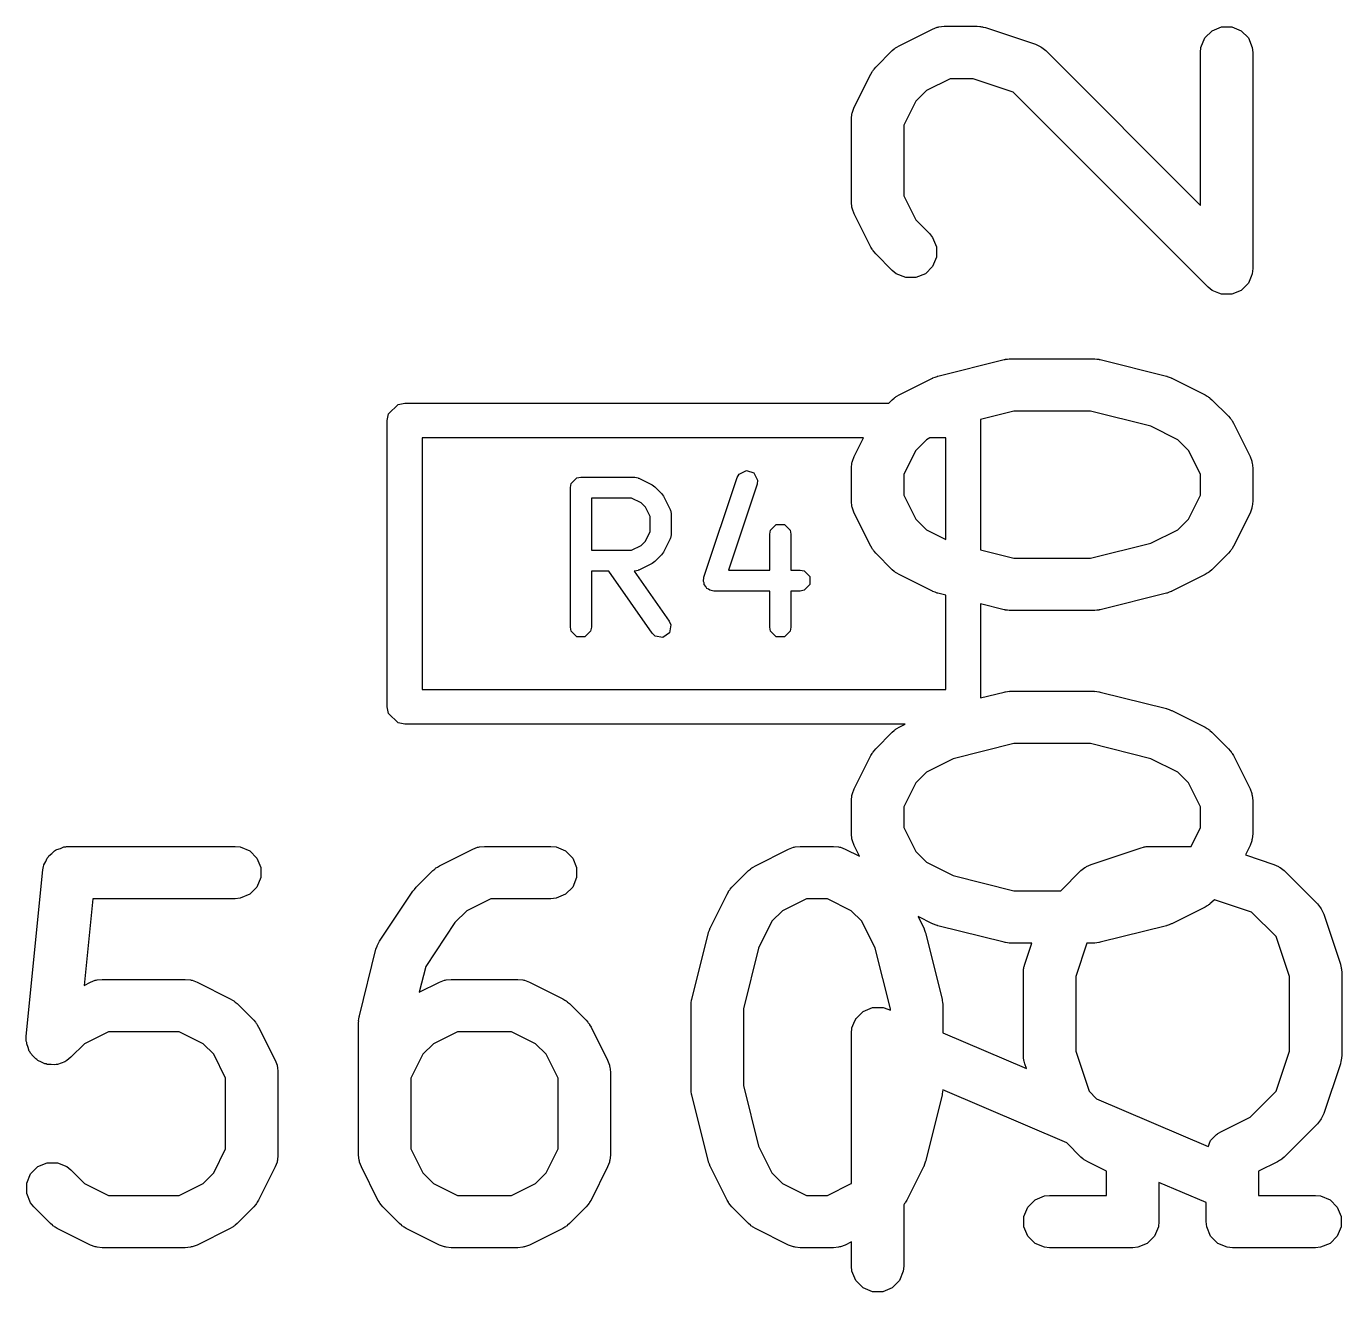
# Model space of a CAD drawing. Header units: millimetres. Extents: x 129 to 276, y -185 to -58.
# Drawn here: x 269.116 to 272.885, y -85.835 to -82.211 of the extents above; entities that cross this region are included whole.
import ezdxf

# ---------------------------------------------------------------- set-up
doc = ezdxf.new("R2010")
doc.units = ezdxf.units.MM
doc.layers.add('F.Fab', color=9, linetype='CONTINUOUS', true_color=0xafafaf)

msp = doc.modelspace()

# ---------------------------------------------------------------- linework, layer by layer
at = {"layer": 'F.Fab', "linetype": 'CONTINUOUS'}
for p, q in [((271.616516, -82.266251), (271.711754, -82.218632)), ((271.711754, -82.218632), (271.725485, -82.213377)), ((271.725485, -82.213377), (271.728174, -82.213185)), ((271.728174, -82.213185), (271.730663, -82.212155)), ((271.730663, -82.212155), (271.745295, -82.210714)), ((271.745295, -82.210714), (271.840533, -82.210714)), ((271.840533, -82.210714), (271.847938, -82.211443)), ((271.847938, -82.211443), (271.849913, -82.211303)), ((271.849913, -82.211303), (271.85251, -82.211893)), ((271.85251, -82.211893), (271.855165, -82.212155)), ((271.855165, -82.212155), (271.856996, -82.212913)), ((271.856996, -82.212913), (271.86425, -82.214563)), ((271.86425, -82.214563), (272.007107, -82.262182)), ((272.492459, -82.244046), (272.513151, -82.223354)), ((272.513151, -82.223354), (272.540187, -82.212155)), ((272.540187, -82.212155), (272.569451, -82.212155)), ((272.569451, -82.212155), (272.596487, -82.223354)), ((272.596487, -82.223354), (272.617179, -82.244046)), ((271.608389, -82.270973), (271.610216, -82.270215)), ((271.610216, -82.270215), (271.616516, -82.266251)), ((272.007107, -82.262182), (272.020532, -82.268176)), ((272.020532, -82.268176), (272.022567, -82.269941)), ((272.022567, -82.269941), (272.025058, -82.270973)), ((272.48126, -82.271082), (272.492459, -82.244046)), ((272.617179, -82.244046), (272.628378, -82.271082)), ((271.549405, -82.327919), (271.597024, -82.2803)), ((271.597024, -82.2803), (271.602773, -82.275581)), ((271.602773, -82.275581), (271.604073, -82.274083)), ((271.604073, -82.274083), (271.606332, -82.272661)), ((271.606332, -82.272661), (271.608389, -82.270973)), ((272.025058, -82.270973), (272.036423, -82.2803)), ((272.036423, -82.2803), (272.479819, -82.723695)), ((272.479819, -82.285714), (272.48126, -82.271082)), ((272.479819, -82.723695), (272.479819, -82.285714)), ((272.628378, -82.271082), (272.629819, -82.285714)), ((272.629819, -82.285714), (272.629819, -82.904761)), ((271.535356, -82.347411), (271.53932, -82.341111)), ((271.53932, -82.341111), (271.540078, -82.339284)), ((271.540078, -82.339284), (271.541766, -82.337227)), ((271.541766, -82.337227), (271.543188, -82.334968)), ((271.543188, -82.334968), (271.544686, -82.333668)), ((271.544686, -82.333668), (271.549405, -82.327919)), ((271.487737, -82.442649), (271.535356, -82.347411)), ((271.763, -82.360714), (271.694484, -82.394972)), ((271.828363, -82.360714), (271.763, -82.360714)), ((271.942876, -82.398885), (271.828363, -82.360714)), ((271.694484, -82.394972), (271.664077, -82.425379)), ((272.501786, -82.957794), (271.942876, -82.398885)), ((271.48126, -82.461558), (271.482291, -82.459068)), ((271.482291, -82.459068), (271.482482, -82.456381)), ((271.482482, -82.456381), (271.487737, -82.442649)), ((271.664077, -82.425379), (271.629819, -82.493895)), ((271.479819, -82.47619), (271.48126, -82.461558)), ((271.479819, -82.714285), (271.479819, -82.47619)), ((271.629819, -82.493895), (271.629819, -82.69658)), ((271.48126, -82.728917), (271.479819, -82.714285)), ((271.629819, -82.69658), (271.664077, -82.765096)), ((271.482291, -82.731406), (271.48126, -82.728917)), ((271.482482, -82.734094), (271.482291, -82.731406)), ((271.487737, -82.747826), (271.482482, -82.734094)), ((271.535356, -82.843064), (271.487737, -82.747826)), ((271.664077, -82.765096), (271.70309, -82.804109)), ((271.70309, -82.804109), (271.712417, -82.815474)), ((271.712417, -82.815474), (271.723616, -82.84251)), ((271.53932, -82.849363), (271.535356, -82.843064)), ((271.540078, -82.851191), (271.53932, -82.849363)), ((271.541766, -82.853247), (271.540078, -82.851191)), ((271.543188, -82.855507), (271.541766, -82.853247)), ((271.544686, -82.856806), (271.543188, -82.855507)), ((271.549405, -82.862556), (271.544686, -82.856806)), ((271.597024, -82.910175), (271.549405, -82.862556)), ((271.723616, -82.871773), (271.712417, -82.898809)), ((271.723616, -82.84251), (271.723616, -82.871773)), ((271.608389, -82.919502), (271.597024, -82.910175)), ((271.712417, -82.898809), (271.691724, -82.919502)), ((272.629819, -82.904761), (272.628378, -82.919393)), ((271.635425, -82.930701), (271.608389, -82.919502)), ((271.664688, -82.930701), (271.635425, -82.930701)), ((271.691724, -82.919502), (271.664688, -82.930701)), ((272.61718, -82.946429), (272.596487, -82.967121)), ((272.625098, -82.927311), (272.61718, -82.946429)), ((272.628378, -82.919393), (272.625098, -82.927311)), ((272.513151, -82.967122), (272.501786, -82.957794)), ((272.532268, -82.97504), (272.513151, -82.967122)), ((272.540187, -82.97832), (272.532268, -82.97504)), ((272.540188, -82.97832), (272.540187, -82.97832)), ((272.569451, -82.97832), (272.540188, -82.97832)), ((272.596487, -82.967121), (272.569451, -82.97832)), ((271.727105, -83.212953), (271.917581, -83.165334)), ((271.917581, -83.165334), (271.920117, -83.164958)), ((271.920117, -83.164958), (271.921139, -83.164536)), ((271.921139, -83.164536), (271.926651, -83.163993)), ((271.926651, -83.163993), (271.932125, -83.163184)), ((271.932125, -83.163184), (271.933217, -83.163346)), ((271.933217, -83.163346), (271.935771, -83.163095)), ((271.935771, -83.163095), (272.173866, -83.163095)), ((272.173866, -83.163095), (272.176419, -83.163346)), ((272.176419, -83.163346), (272.177512, -83.163184)), ((272.177512, -83.163184), (272.182985, -83.163993)), ((272.182985, -83.163993), (272.188498, -83.164536)), ((272.188498, -83.164536), (272.189519, -83.164958)), ((272.189519, -83.164958), (272.192056, -83.165334)), ((272.192056, -83.165334), (272.382532, -83.212953)), ((271.616516, -83.266251), (271.711754, -83.218632)), ((271.711754, -83.218632), (271.712823, -83.218222)), ((271.712823, -83.218222), (271.713259, -83.2179)), ((271.713259, -83.2179), (271.719395, -83.215707)), ((271.719395, -83.215707), (271.725485, -83.213377)), ((271.725485, -83.213377), (271.726025, -83.213338)), ((271.726025, -83.213338), (271.727105, -83.212953)), ((272.382532, -83.212953), (272.383611, -83.213338)), ((272.383611, -83.213338), (272.384151, -83.213377)), ((272.384151, -83.213377), (272.390232, -83.215704)), ((272.390232, -83.215704), (272.396378, -83.2179)), ((272.396378, -83.2179), (272.396813, -83.218222)), ((272.396813, -83.218222), (272.397883, -83.218632)), ((272.397883, -83.218632), (272.493121, -83.266251)), ((271.587324, -83.29), (271.597024, -83.2803)), ((271.597024, -83.2803), (271.602773, -83.275581)), ((271.602773, -83.275581), (271.604073, -83.274083)), ((271.604073, -83.274083), (271.606332, -83.272661)), ((271.606332, -83.272661), (271.608389, -83.270973)), ((271.608389, -83.270973), (271.610216, -83.270215)), ((271.610216, -83.270215), (271.616516, -83.266251)), ((272.493121, -83.266251), (272.499417, -83.270214)), ((272.499417, -83.270214), (272.501247, -83.270972)), ((272.501247, -83.270972), (272.503305, -83.272661)), ((272.503305, -83.272661), (272.505564, -83.274083)), ((272.505564, -83.274083), (272.506863, -83.275581)), ((272.506863, -83.275581), (272.512612, -83.280299)), ((272.512612, -83.280299), (272.560232, -83.327918)), ((270.15, -83.34), (270.153806, -83.320866)), ((270.153806, -83.320866), (270.180866, -83.293806)), ((270.180866, -83.293806), (270.2, -83.29)), ((270.2, -83.29), (271.587324, -83.29)), ((271.945005, -83.313095), (271.849402, -83.336995)), ((272.164632, -83.313095), (271.945005, -83.313095)), ((272.338166, -83.356478), (272.164632, -83.313095)), ((270.15, -84.16), (270.15, -83.34)), ((271.849402, -83.336995), (271.85, -83.34)), ((271.85, -83.34), (271.85, -83.710771)), ((272.415153, -83.394972), (272.338166, -83.356478)), ((272.560232, -83.327918), (272.56495, -83.333667)), ((272.56495, -83.333667), (272.56645, -83.334968)), ((272.56645, -83.334968), (272.567872, -83.337227)), ((272.567872, -83.337227), (272.56956, -83.339284)), ((272.56956, -83.339284), (272.570317, -83.341111)), ((272.570317, -83.341111), (272.574282, -83.347411)), ((272.574282, -83.347411), (272.621901, -83.442649)), ((270.25, -83.39), (270.25, -84.11)), ((271.514061, -83.39), (270.25, -83.39)), ((271.487737, -83.442649), (271.514061, -83.39)), ((271.694484, -83.394972), (271.664077, -83.425379)), ((271.704428, -83.39), (271.694484, -83.394972)), ((271.75, -83.39), (271.704428, -83.39)), ((271.75, -83.680403), (271.75, -83.39)), ((272.445561, -83.425379), (272.415153, -83.394972)), ((271.664077, -83.425379), (271.629819, -83.493895)), ((272.479819, -83.493895), (272.445561, -83.425379)), ((271.479819, -83.47619), (271.48126, -83.461558)), ((271.479819, -83.571428), (271.479819, -83.47619)), ((271.48126, -83.461558), (271.482291, -83.459068)), ((271.482291, -83.459068), (271.482482, -83.456381)), ((271.482482, -83.456381), (271.487737, -83.442649)), ((272.621901, -83.442649), (272.627156, -83.45638)), ((272.627156, -83.45638), (272.627347, -83.459069)), ((272.627347, -83.459069), (272.628378, -83.461558)), ((272.628378, -83.461558), (272.629819, -83.47619)), ((272.629819, -83.47619), (272.629819, -83.571428)), ((270.677046, -83.520446), (270.693281, -83.504211)), ((270.693281, -83.504211), (270.704762, -83.501927)), ((270.704762, -83.501927), (270.857143, -83.501927)), ((270.857143, -83.501927), (270.858617, -83.50222)), ((270.858617, -83.50222), (270.859269, -83.502003)), ((270.859269, -83.502003), (270.863905, -83.503272)), ((270.863905, -83.503272), (270.868624, -83.504211)), ((270.868624, -83.504211), (270.86911, -83.504697)), ((270.86911, -83.504697), (270.87056, -83.505094)), ((270.87056, -83.505094), (270.908655, -83.524142)), ((271.057254, -83.789107), (271.152492, -83.503393)), ((271.152492, -83.503393), (271.158289, -83.493224)), ((271.158289, -83.493224), (271.178825, -83.482956)), ((271.178825, -83.482956), (271.200608, -83.490217)), ((271.200608, -83.490217), (271.210876, -83.510753)), ((271.210876, -83.510753), (271.209412, -83.522367)), ((271.629819, -83.493895), (271.629819, -83.553723)), ((272.479819, -83.553723), (272.479819, -83.493895)), ((270.674762, -83.531927), (270.677046, -83.520446)), ((270.674762, -83.931927), (270.674762, -83.531927)), ((270.908655, -83.524142), (270.912458, -83.527094)), ((270.912458, -83.527094), (270.916451, -83.529762)), ((270.916451, -83.529762), (270.935499, -83.548809)), ((270.935499, -83.548809), (270.938175, -83.552815)), ((271.209412, -83.522367), (271.127336, -83.768594)), ((270.85006, -83.561927), (270.734762, -83.561927)), ((270.734762, -83.561927), (270.734762, -83.711451)), ((270.877467, -83.57563), (270.85006, -83.561927)), ((270.889629, -83.587793), (270.877467, -83.57563)), ((270.903333, -83.6152), (270.889629, -83.587793)), ((270.938175, -83.552815), (270.941118, -83.556606)), ((270.941118, -83.556606), (270.960166, -83.594702)), ((271.48126, -83.58606), (271.479819, -83.571428)), ((271.482291, -83.588549), (271.48126, -83.58606)), ((271.482482, -83.591237), (271.482291, -83.588549)), ((271.629819, -83.553723), (271.664077, -83.622239)), ((272.445561, -83.622238), (272.479819, -83.553723)), ((272.627347, -83.588548), (272.627156, -83.591238)), ((272.628378, -83.58606), (272.627347, -83.588548)), ((272.629819, -83.571428), (272.628378, -83.58606)), ((270.903333, -83.658177), (270.903333, -83.6152)), ((270.960166, -83.594702), (270.960562, -83.59615)), ((270.960562, -83.59615), (270.961049, -83.596637)), ((270.961049, -83.596637), (270.961986, -83.601348)), ((270.961986, -83.601348), (270.963258, -83.605992)), ((270.963258, -83.605992), (270.96304, -83.606645)), ((270.96304, -83.606645), (270.963333, -83.608118)), ((270.963333, -83.608118), (270.963333, -83.66526)), ((271.487737, -83.604969), (271.482482, -83.591237)), ((271.535356, -83.700207), (271.487737, -83.604969)), ((271.664077, -83.622239), (271.694484, -83.652646)), ((272.415153, -83.652645), (272.445561, -83.622238)), ((272.621901, -83.604969), (272.574282, -83.700207)), ((272.627156, -83.591238), (272.621901, -83.604969)), ((270.889629, -83.685584), (270.903333, -83.658177)), ((271.24619, -83.66526), (271.248474, -83.653779)), ((271.248474, -83.653779), (271.264709, -83.637544)), ((271.264709, -83.637544), (271.287671, -83.637544)), ((271.287671, -83.637544), (271.303906, -83.653779)), ((271.303906, -83.653779), (271.30619, -83.66526)), ((271.694484, -83.652646), (271.75, -83.680403)), ((272.338166, -83.691139), (272.415153, -83.652645)), ((270.85006, -83.711451), (270.877467, -83.697747)), ((270.877467, -83.697747), (270.889629, -83.685584)), ((270.960166, -83.678676), (270.941118, -83.716772)), ((270.960562, -83.677227), (270.960166, -83.678676)), ((270.961049, -83.676741), (270.960562, -83.677227)), ((270.961986, -83.672029), (270.961049, -83.676741)), ((270.963258, -83.667386), (270.961986, -83.672029)), ((270.963333, -83.66526), (270.96304, -83.666732)), ((270.96304, -83.666732), (270.963258, -83.667386)), ((271.24619, -83.768594), (271.24619, -83.66526)), ((271.30619, -83.66526), (271.30619, -83.768594)), ((271.53932, -83.706506), (271.535356, -83.700207)), ((272.164632, -83.734523), (272.338166, -83.691139)), ((272.574282, -83.700207), (272.570317, -83.706506)), ((270.734762, -83.711451), (270.85006, -83.711451)), ((270.935499, -83.724569), (270.916451, -83.743616)), ((270.938175, -83.720562), (270.935499, -83.724569)), ((270.941118, -83.716772), (270.938175, -83.720562)), ((271.540078, -83.708334), (271.53932, -83.706506)), ((271.541766, -83.71039), (271.540078, -83.708334)), ((271.543188, -83.71265), (271.541766, -83.71039)), ((271.544686, -83.713949), (271.543188, -83.71265)), ((271.549405, -83.719699), (271.544686, -83.713949)), ((271.597024, -83.767318), (271.549405, -83.719699)), ((271.85, -83.710771), (271.945005, -83.734523)), ((271.945005, -83.734523), (272.164632, -83.734523)), ((272.560232, -83.7197), (272.512612, -83.767319)), ((272.56495, -83.71395), (272.560232, -83.7197)), ((272.56645, -83.71265), (272.56495, -83.71395)), ((272.567872, -83.71039), (272.56645, -83.71265)), ((272.56956, -83.708334), (272.567872, -83.71039)), ((272.570317, -83.706506), (272.56956, -83.708334)), ((270.78438, -83.771451), (270.734762, -83.771451)), ((270.734762, -83.771451), (270.734762, -83.931927)), ((270.908756, -83.94913), (270.78438, -83.771451)), ((270.858617, -83.771157), (270.857561, -83.771367)), ((270.857561, -83.771367), (270.95791, -83.914723)), ((270.859269, -83.771375), (270.858617, -83.771157)), ((270.863905, -83.770105), (270.859269, -83.771375)), ((270.868624, -83.769167), (270.863905, -83.770105)), ((270.86911, -83.76868), (270.868624, -83.769167)), ((270.87056, -83.768284), (270.86911, -83.76868)), ((270.908655, -83.749236), (270.87056, -83.768284)), ((270.912458, -83.746283), (270.908655, -83.749236)), ((270.916451, -83.743616), (270.912458, -83.746283)), ((271.127336, -83.768594), (271.24619, -83.768594)), ((271.30619, -83.768594), (271.333333, -83.768594)), ((271.333333, -83.768594), (271.344814, -83.770878)), ((271.344814, -83.770878), (271.361049, -83.787113)), ((271.602773, -83.772036), (271.597024, -83.767318)), ((271.604073, -83.773535), (271.602773, -83.772036)), ((271.606332, -83.774956), (271.604073, -83.773535)), ((271.608389, -83.776645), (271.606332, -83.774956)), ((271.610216, -83.777402), (271.608389, -83.776645)), ((271.616516, -83.781367), (271.610216, -83.777402)), ((272.499417, -83.777403), (272.493121, -83.781367)), ((272.501247, -83.776646), (272.499417, -83.777403)), ((272.503305, -83.774956), (272.501247, -83.776646)), ((272.505564, -83.773535), (272.503305, -83.774956)), ((272.506863, -83.772036), (272.505564, -83.773535)), ((272.512612, -83.767319), (272.506863, -83.772036)), ((271.05579, -83.800721), (271.057254, -83.789107)), ((271.057998, -83.805137), (271.05579, -83.800721)), ((271.057998, -83.810075), (271.057998, -83.805137)), ((271.062936, -83.815013), (271.057998, -83.810075)), ((271.066058, -83.821257), (271.062936, -83.815013)), ((271.361049, -83.810075), (271.344814, -83.82631)), ((271.361049, -83.787113), (271.361049, -83.810075)), ((271.711754, -83.828986), (271.616516, -83.781367)), ((272.493121, -83.781367), (272.397883, -83.828986)), ((271.070741, -83.822818), (271.066058, -83.821257)), ((271.074233, -83.82631), (271.070741, -83.822818)), ((271.085714, -83.828594), (271.074233, -83.82631)), ((271.24619, -83.828594), (271.085714, -83.828594)), ((271.24619, -83.931927), (271.24619, -83.828594)), ((271.333333, -83.828594), (271.30619, -83.828594)), ((271.30619, -83.828594), (271.30619, -83.931927)), ((271.344814, -83.82631), (271.333333, -83.828594)), ((271.712823, -83.829395), (271.711754, -83.828986)), ((271.713259, -83.829718), (271.712823, -83.829395)), ((271.719395, -83.83191), (271.713259, -83.829718)), ((271.725485, -83.834241), (271.719395, -83.83191)), ((271.726025, -83.834279), (271.725485, -83.834241)), ((271.727105, -83.834665), (271.726025, -83.834279)), ((271.75, -83.840388), (271.727105, -83.834665)), ((271.75, -84.11), (271.75, -83.840388)), ((272.382532, -83.834665), (272.192056, -83.882284)), ((272.383611, -83.834279), (272.382532, -83.834665)), ((272.384151, -83.834241), (272.383611, -83.834279)), ((272.390232, -83.831913), (272.384151, -83.834241)), ((272.396378, -83.829718), (272.390232, -83.831913)), ((272.396813, -83.829395), (272.396378, -83.829718)), ((272.397883, -83.828986), (272.396813, -83.829395)), ((271.917581, -83.882284), (271.85, -83.865388)), ((271.85, -83.865388), (271.85, -84.13461)), ((271.920117, -83.882659), (271.917581, -83.882284)), ((271.921139, -83.883082), (271.920117, -83.882659)), ((271.926651, -83.883624), (271.921139, -83.883082)), ((271.932125, -83.884434), (271.926651, -83.883624)), ((271.933217, -83.884271), (271.932125, -83.884434)), ((271.935771, -83.884523), (271.933217, -83.884271)), ((272.173866, -83.884523), (271.935771, -83.884523)), ((272.176419, -83.884271), (272.173866, -83.884523)), ((272.177512, -83.884434), (272.176419, -83.884271)), ((272.182985, -83.883624), (272.177512, -83.884434)), ((272.188498, -83.883082), (272.182985, -83.883624)), ((272.189519, -83.882659), (272.188498, -83.883082)), ((272.192056, -83.882284), (272.189519, -83.882659)), ((270.95791, -83.914723), (270.962622, -83.925438)), ((270.962622, -83.925438), (270.958632, -83.948049)), ((270.677046, -83.943408), (270.674762, -83.931927)), ((270.693281, -83.959643), (270.677046, -83.943408)), ((270.716243, -83.959643), (270.693281, -83.959643)), ((270.732478, -83.943408), (270.716243, -83.959643)), ((270.734762, -83.931927), (270.732478, -83.943408)), ((270.917211, -83.957226), (270.908756, -83.94913)), ((270.939821, -83.961216), (270.917211, -83.957226)), ((270.958632, -83.948049), (270.939821, -83.961216)), ((271.248474, -83.943408), (271.24619, -83.931927)), ((271.264709, -83.959643), (271.248474, -83.943408)), ((271.287671, -83.959643), (271.264709, -83.959643)), ((271.303906, -83.943408), (271.287671, -83.959643)), ((271.30619, -83.931927), (271.303906, -83.943408)), ((270.25, -84.11), (271.75, -84.11)), ((271.920117, -84.117339), (271.921139, -84.116917)), ((271.921139, -84.116917), (271.926651, -84.116374)), ((271.926651, -84.116374), (271.932125, -84.115565)), ((271.932125, -84.115565), (271.933217, -84.115727)), ((271.933217, -84.115727), (271.935771, -84.115476)), ((271.935771, -84.115476), (272.173866, -84.115476)), ((272.173866, -84.115476), (272.176419, -84.115727)), ((272.176419, -84.115727), (272.177512, -84.115565)), ((272.177512, -84.115565), (272.182985, -84.116374)), ((272.182985, -84.116374), (272.188498, -84.116917)), ((272.188498, -84.116917), (272.189519, -84.117339)), ((271.85, -84.13461), (271.917581, -84.117715)), ((271.917581, -84.117715), (271.920117, -84.117339)), ((272.189519, -84.117339), (272.192056, -84.117715)), ((272.192056, -84.117715), (272.382532, -84.165334)), ((270.153806, -84.179134), (270.15, -84.16)), ((270.180866, -84.206194), (270.153806, -84.179134)), ((272.382532, -84.165334), (272.383611, -84.165719)), ((272.383611, -84.165719), (272.384151, -84.165758)), ((272.384151, -84.165758), (272.390232, -84.168085)), ((272.390232, -84.168085), (272.396378, -84.170281)), ((272.396378, -84.170281), (272.396813, -84.170603)), ((272.396813, -84.170603), (272.397883, -84.171013)), ((272.397883, -84.171013), (272.493121, -84.218632)), ((270.2, -84.21), (270.180866, -84.206194)), ((271.63378, -84.21), (270.2, -84.21)), ((271.597024, -84.232681), (271.602773, -84.227962)), ((271.602773, -84.227962), (271.604073, -84.226464)), ((271.604073, -84.226464), (271.606332, -84.225042)), ((271.606332, -84.225042), (271.608389, -84.223354)), ((271.608389, -84.223354), (271.610216, -84.222596)), ((271.610216, -84.222596), (271.616516, -84.218632)), ((271.616516, -84.218632), (271.63378, -84.21)), ((272.493121, -84.218632), (272.499417, -84.222595)), ((272.499417, -84.222595), (272.501247, -84.223353)), ((272.501247, -84.223353), (272.503305, -84.225042)), ((272.503305, -84.225042), (272.505564, -84.226464)), ((272.505564, -84.226464), (272.506863, -84.227962)), ((272.506863, -84.227962), (272.512612, -84.23268)), ((271.549405, -84.2803), (271.597024, -84.232681)), ((271.945005, -84.265476), (271.771471, -84.308859)), ((272.164632, -84.265476), (271.945005, -84.265476)), ((272.338166, -84.308859), (272.164632, -84.265476)), ((272.512612, -84.23268), (272.560232, -84.280299)), ((271.487737, -84.39503), (271.535356, -84.299792)), ((271.535356, -84.299792), (271.53932, -84.293492)), ((271.53932, -84.293492), (271.540078, -84.291665)), ((271.540078, -84.291665), (271.541766, -84.289608)), ((271.541766, -84.289608), (271.543188, -84.287349)), ((271.543188, -84.287349), (271.544686, -84.286049)), ((271.544686, -84.286049), (271.549405, -84.2803)), ((272.560232, -84.280299), (272.56495, -84.286048)), ((272.56495, -84.286048), (272.56645, -84.287349)), ((272.56645, -84.287349), (272.567872, -84.289608)), ((272.567872, -84.289608), (272.56956, -84.291665)), ((272.56956, -84.291665), (272.570317, -84.293492)), ((272.570317, -84.293492), (272.574282, -84.299792)), ((272.574282, -84.299792), (272.621901, -84.39503)), ((271.771471, -84.308859), (271.694484, -84.347353)), ((272.415153, -84.347353), (272.338166, -84.308859)), ((271.664077, -84.37776), (271.629819, -84.446276)), ((271.694484, -84.347353), (271.664077, -84.37776)), ((272.445561, -84.37776), (272.415153, -84.347353)), ((272.479819, -84.446276), (272.445561, -84.37776)), ((271.479819, -84.428571), (271.48126, -84.413939)), ((271.48126, -84.413939), (271.482291, -84.411449)), ((271.482291, -84.411449), (271.482482, -84.408762)), ((271.482482, -84.408762), (271.487737, -84.39503)), ((272.621901, -84.39503), (272.627156, -84.408761)), ((272.627156, -84.408761), (272.627347, -84.41145)), ((272.627347, -84.41145), (272.628378, -84.413939)), ((272.628378, -84.413939), (272.629819, -84.428571)), ((271.479819, -84.523809), (271.479819, -84.428571)), ((271.629819, -84.446276), (271.629819, -84.506104)), ((272.479819, -84.506104), (272.479819, -84.446276)), ((272.629819, -84.428571), (272.629819, -84.523809)), ((271.48126, -84.538441), (271.479819, -84.523809)), ((271.629819, -84.506104), (271.664077, -84.57462)), ((272.452961, -84.559819), (272.479819, -84.506104)), ((272.629819, -84.523809), (272.628378, -84.538441)), ((269.199915, -84.571013), (269.202839, -84.568622)), ((269.202839, -84.568622), (269.213336, -84.565454)), ((269.213336, -84.565454), (269.223463, -84.56126)), ((269.223463, -84.56126), (269.229068, -84.560707)), ((269.229068, -84.560707), (269.230855, -84.560169)), ((269.230855, -84.560169), (269.232683, -84.560351)), ((269.232683, -84.560351), (269.238095, -84.559819)), ((269.238095, -84.559819), (269.714285, -84.559819)), ((269.714285, -84.559819), (269.728917, -84.56126)), ((269.728917, -84.56126), (269.755953, -84.572459)), ((270.299792, -84.615356), (270.39503, -84.567737)), ((270.39503, -84.567737), (270.408761, -84.562482)), ((270.408761, -84.562482), (270.41145, -84.56229)), ((270.41145, -84.56229), (270.413939, -84.56126)), ((270.413939, -84.56126), (270.428571, -84.559819)), ((270.428571, -84.559819), (270.619047, -84.559819)), ((270.619047, -84.559819), (270.633679, -84.56126)), ((270.633679, -84.56126), (270.660715, -84.572459)), ((271.204554, -84.615356), (271.299792, -84.567737)), ((271.299792, -84.567737), (271.313523, -84.562482)), ((271.313523, -84.562482), (271.316212, -84.56229)), ((271.316212, -84.56229), (271.318701, -84.56126)), ((271.318701, -84.56126), (271.333333, -84.559819)), ((271.333333, -84.559819), (271.428571, -84.559819)), ((271.428571, -84.559819), (271.443203, -84.56126)), ((271.443203, -84.56126), (271.445692, -84.562291)), ((271.445692, -84.562291), (271.44838, -84.562482)), ((271.44838, -84.562482), (271.462112, -84.567737)), ((271.462112, -84.567737), (271.503203, -84.588282)), ((271.482291, -84.54093), (271.48126, -84.538441)), ((271.482482, -84.543618), (271.482291, -84.54093)), ((271.487737, -84.55735), (271.482482, -84.543618)), ((271.503203, -84.588282), (271.487737, -84.55735)), ((272.166759, -84.611287), (272.309615, -84.563668)), ((272.309615, -84.563668), (272.31687, -84.562018)), ((272.31687, -84.562018), (272.318701, -84.56126)), ((272.318701, -84.56126), (272.321354, -84.560998)), ((272.321354, -84.560998), (272.323952, -84.560408)), ((272.323952, -84.560408), (272.325926, -84.560548)), ((272.325926, -84.560548), (272.333333, -84.559819)), ((272.333333, -84.559819), (272.452961, -84.559819)), ((272.621901, -84.55735), (272.608568, -84.584015)), ((272.627156, -84.543619), (272.621901, -84.55735)), ((272.627347, -84.540929), (272.627156, -84.543619)), ((272.628378, -84.538441), (272.627347, -84.540929)), ((269.166357, -84.61294), (269.171539, -84.60328)), ((269.171539, -84.60328), (269.175735, -84.593151)), ((269.175735, -84.593151), (269.178406, -84.590479)), ((269.178406, -84.590479), (269.180191, -84.587153)), ((269.180191, -84.587153), (269.188673, -84.580212)), ((269.188673, -84.580212), (269.196427, -84.572459)), ((269.196427, -84.572459), (269.199915, -84.571013)), ((269.755953, -84.572459), (269.776645, -84.593151)), ((269.776645, -84.593151), (269.787844, -84.620187)), ((270.660715, -84.572459), (270.681407, -84.593151)), ((270.681407, -84.593151), (270.692606, -84.620187)), ((271.664077, -84.57462), (271.694484, -84.605027)), ((271.694484, -84.605027), (271.771471, -84.64352)), ((272.608568, -84.584015), (272.690383, -84.611287)), ((269.115848, -85.103546), (269.163467, -84.627356)), ((269.163467, -84.627356), (269.164536, -84.622023)), ((269.164536, -84.620187), (269.165249, -84.618464)), ((269.164536, -84.622023), (269.164536, -84.620187)), ((269.165249, -84.618464), (269.166357, -84.61294)), ((269.787844, -84.620187), (269.787844, -84.649451)), ((270.232681, -84.677024), (270.2803, -84.629405)), ((270.2803, -84.629405), (270.286049, -84.624686)), ((270.286049, -84.624686), (270.287349, -84.623188)), ((270.287349, -84.623188), (270.289608, -84.621766)), ((270.289608, -84.621766), (270.291665, -84.620078)), ((270.291665, -84.620078), (270.293492, -84.61932)), ((270.293492, -84.61932), (270.299792, -84.615356)), ((270.692606, -84.620187), (270.692606, -84.649451)), ((271.137443, -84.677024), (271.185062, -84.629405)), ((271.185062, -84.629405), (271.190811, -84.624686)), ((271.190811, -84.624686), (271.192111, -84.623188)), ((271.192111, -84.623188), (271.19437, -84.621766)), ((271.19437, -84.621766), (271.196427, -84.620078)), ((271.196427, -84.620078), (271.198254, -84.61932)), ((271.198254, -84.61932), (271.204554, -84.615356)), ((271.771471, -84.64352), (271.945005, -84.686904)), ((272.079944, -84.686904), (272.137443, -84.629405)), ((272.137443, -84.629405), (272.148808, -84.620077)), ((272.148808, -84.620077), (272.151298, -84.619045)), ((272.151298, -84.619045), (272.153333, -84.617281)), ((272.153333, -84.617281), (272.166759, -84.611287)), ((272.690383, -84.611287), (272.703808, -84.617281)), ((272.703808, -84.617281), (272.705843, -84.619046)), ((272.705843, -84.619046), (272.708334, -84.620078)), ((272.708334, -84.620078), (272.719699, -84.629405)), ((272.719699, -84.629405), (272.814937, -84.724643)), ((269.776645, -84.676487), (269.755953, -84.697179)), ((269.787844, -84.649451), (269.776645, -84.676487)), ((270.227842, -84.68292), (270.232626, -84.677079)), ((270.232626, -84.677079), (270.232647, -84.677064)), ((270.232647, -84.677064), (270.232681, -84.677024)), ((270.681407, -84.676487), (270.660715, -84.697179)), ((270.692606, -84.649451), (270.681407, -84.676487)), ((271.132724, -84.682773), (271.137443, -84.677024)), ((269.305969, -84.709819), (269.28115, -84.958009)), ((269.714285, -84.709819), (269.305969, -84.709819)), ((269.728917, -84.708378), (269.714285, -84.709819)), ((269.755953, -84.697179), (269.728917, -84.708378)), ((270.128072, -84.831311), (270.22331, -84.688454)), ((270.22331, -84.688454), (270.223344, -84.688411)), ((270.223344, -84.688411), (270.223354, -84.688389)), ((270.223354, -84.688389), (270.227842, -84.68292)), ((270.446276, -84.709819), (270.37776, -84.744077)), ((270.619047, -84.709819), (270.446276, -84.709819)), ((270.633679, -84.708378), (270.619047, -84.709819)), ((270.660715, -84.697179), (270.633679, -84.708378)), ((271.075775, -84.791754), (271.123394, -84.696516)), ((271.123394, -84.696516), (271.127358, -84.690216)), ((271.127358, -84.690216), (271.128116, -84.688389)), ((271.128116, -84.688389), (271.129804, -84.686332)), ((271.129804, -84.686332), (271.131226, -84.684073)), ((271.131226, -84.684073), (271.132724, -84.682773)), ((271.351038, -84.709819), (271.282522, -84.744077)), ((271.410866, -84.709819), (271.351038, -84.709819)), ((271.479382, -84.744077), (271.410866, -84.709819)), ((271.945005, -84.686904), (272.079944, -84.686904)), ((272.512612, -84.7197), (272.506863, -84.724417)), ((272.519779, -84.712532), (272.512612, -84.7197)), ((272.626152, -84.74799), (272.519779, -84.712532)), ((270.37776, -84.744077), (270.343998, -84.777838)), ((271.282522, -84.744077), (271.252115, -84.774484)), ((271.509789, -84.774484), (271.479382, -84.744077)), ((272.493121, -84.733748), (272.397883, -84.781367)), ((272.499417, -84.729784), (272.493121, -84.733748)), ((272.501247, -84.729027), (272.499417, -84.729784)), ((272.503305, -84.727337), (272.501247, -84.729027)), ((272.505564, -84.725916), (272.503305, -84.727337)), ((272.506863, -84.724417), (272.505564, -84.725916)), ((272.696352, -84.81819), (272.626152, -84.74799)), ((272.814937, -84.724643), (272.824265, -84.736008)), ((272.824265, -84.736008), (272.825296, -84.738498)), ((272.825296, -84.738498), (272.827061, -84.740533)), ((272.827061, -84.740533), (272.833055, -84.753959)), ((272.833055, -84.753959), (272.880674, -84.896815)), ((270.343998, -84.777838), (270.260086, -84.903707)), ((271.072847, -84.799404), (271.075043, -84.793259)), ((271.075043, -84.793259), (271.075365, -84.792823)), ((271.075365, -84.792823), (271.075775, -84.791754)), ((271.252115, -84.774484), (271.213621, -84.851471)), ((271.548282, -84.851471), (271.509789, -84.774484)), ((271.711754, -84.781367), (271.670662, -84.760821)), ((271.670662, -84.760821), (271.686129, -84.791754)), ((271.686129, -84.791754), (271.686538, -84.792823)), ((271.686538, -84.792823), (271.686861, -84.793259)), ((271.686861, -84.793259), (271.689053, -84.799395)), ((271.712823, -84.781776), (271.711754, -84.781367)), ((271.713259, -84.782099), (271.712823, -84.781776)), ((271.719395, -84.784291), (271.713259, -84.782099)), ((271.725485, -84.786622), (271.719395, -84.784291)), ((271.726025, -84.78666), (271.725485, -84.786622)), ((271.727105, -84.787046), (271.726025, -84.78666)), ((271.917581, -84.834665), (271.727105, -84.787046)), ((272.382532, -84.787046), (272.192056, -84.834665)), ((272.383611, -84.78666), (272.382532, -84.787046)), ((272.384151, -84.786622), (272.383611, -84.78666)), ((272.390232, -84.784294), (272.384151, -84.786622)), ((272.396378, -84.782099), (272.390232, -84.784294)), ((272.396813, -84.781776), (272.396378, -84.782099)), ((272.397883, -84.781367), (272.396813, -84.781776)), ((270.123765, -84.839389), (270.128072, -84.831311)), ((271.022477, -84.997581), (271.070096, -84.807105)), ((271.070096, -84.807105), (271.070481, -84.806025)), ((271.070481, -84.806025), (271.07052, -84.805486)), ((271.07052, -84.805486), (271.072847, -84.799404)), ((271.689053, -84.799395), (271.691384, -84.805485)), ((271.691384, -84.805485), (271.691422, -84.806025)), ((271.691422, -84.806025), (271.691808, -84.807105)), ((271.691808, -84.807105), (271.739427, -84.997581)), ((272.734523, -84.932703), (272.696352, -84.81819)), ((270.070096, -85.0452), (270.117715, -84.854724)), ((270.117715, -84.854724), (270.120795, -84.846101)), ((270.120795, -84.846101), (270.121155, -84.844285)), ((270.121155, -84.844285), (270.122033, -84.842637)), ((270.122033, -84.842637), (270.122662, -84.840878)), ((270.122662, -84.840878), (270.123765, -84.839389)), ((271.213621, -84.851471), (271.170238, -85.025005)), ((271.591666, -85.025005), (271.548282, -84.851471)), ((271.920117, -84.83504), (271.917581, -84.834665)), ((271.921139, -84.835463), (271.920117, -84.83504)), ((271.926651, -84.836005), (271.921139, -84.835463)), ((271.932125, -84.836815), (271.926651, -84.836005)), ((271.933217, -84.836652), (271.932125, -84.836815)), ((271.935771, -84.836904), (271.933217, -84.836652)), ((271.996439, -84.836904), (271.935771, -84.836904)), ((271.976468, -84.896816), (271.996439, -84.836904)), ((272.154552, -84.836904), (272.122619, -84.932703)), ((272.173866, -84.836904), (272.154552, -84.836904)), ((272.176419, -84.836652), (272.173866, -84.836904)), ((272.177512, -84.836815), (272.176419, -84.836652)), ((272.182985, -84.836005), (272.177512, -84.836815)), ((272.188498, -84.835463), (272.182985, -84.836005)), ((272.189519, -84.83504), (272.188498, -84.835463)), ((272.192056, -84.834665), (272.189519, -84.83504)), ((270.260086, -84.903707), (270.241562, -84.977804)), ((271.973208, -84.911153), (271.973798, -84.908555)), ((271.973798, -84.908555), (271.97406, -84.905901)), ((271.97406, -84.905901), (271.974818, -84.904069)), ((271.974818, -84.904069), (271.976468, -84.896816)), ((272.880674, -84.896815), (272.882323, -84.90407)), ((272.882323, -84.90407), (272.883082, -84.905901)), ((272.883082, -84.905901), (272.883343, -84.908554)), ((272.883343, -84.908554), (272.883934, -84.911152)), ((269.299792, -84.948689), (269.313523, -84.943434)), ((269.313523, -84.943434), (269.316212, -84.943242)), ((269.316212, -84.943242), (269.318701, -84.942212)), ((269.318701, -84.942212), (269.333333, -84.940771)), ((269.333333, -84.940771), (269.571428, -84.940771)), ((269.571428, -84.940771), (269.58606, -84.942212)), ((269.58606, -84.942212), (269.588549, -84.943243)), ((269.588549, -84.943243), (269.591237, -84.943434)), ((269.591237, -84.943434), (269.604969, -84.948689)), ((270.299792, -84.948689), (270.313523, -84.943434)), ((270.313523, -84.943434), (270.316212, -84.943242)), ((270.316212, -84.943242), (270.318701, -84.942212)), ((270.318701, -84.942212), (270.333333, -84.940771)), ((270.333333, -84.940771), (270.523809, -84.940771)), ((270.523809, -84.940771), (270.538441, -84.942212)), ((270.538441, -84.942212), (270.54093, -84.943243)), ((270.54093, -84.943243), (270.543618, -84.943434)), ((270.543618, -84.943434), (270.55735, -84.948689)), ((271.972619, -84.920533), (271.973348, -84.913127)), ((271.972619, -85.158628), (271.972619, -84.920533)), ((271.973348, -84.913127), (271.973208, -84.911153)), ((272.122619, -84.932703), (272.122619, -85.146457)), ((272.734523, -85.146458), (272.734523, -84.932703)), ((272.883934, -84.911152), (272.883793, -84.913126)), ((272.883793, -84.913126), (272.884523, -84.920533)), ((272.884523, -84.920533), (272.884523, -85.158628)), ((269.28115, -84.958009), (269.299792, -84.948689)), ((269.604969, -84.948689), (269.700207, -84.996308)), ((270.241562, -84.977804), (270.299792, -84.948689)), ((270.55735, -84.948689), (270.652588, -84.996308)), ((269.700207, -84.996308), (269.706506, -85.000272)), ((269.706506, -85.000272), (269.708334, -85.00103)), ((269.708334, -85.00103), (269.71039, -85.002718)), ((269.71039, -85.002718), (269.71265, -85.00414)), ((269.71265, -85.00414), (269.713949, -85.005638)), ((269.713949, -85.005638), (269.719699, -85.010357)), ((269.719699, -85.010357), (269.767318, -85.057976)), ((270.652588, -84.996308), (270.658887, -85.000272)), ((270.658887, -85.000272), (270.660715, -85.00103)), ((270.660715, -85.00103), (270.662771, -85.002718)), ((270.662771, -85.002718), (270.665031, -85.00414)), ((270.665031, -85.00414), (270.66633, -85.005638)), ((270.66633, -85.005638), (270.67208, -85.010357)), ((270.67208, -85.010357), (270.719699, -85.057976)), ((271.020238, -85.015771), (271.020489, -85.013217)), ((271.020238, -85.253866), (271.020238, -85.015771)), ((271.020327, -85.012125), (271.021136, -85.006651)), ((271.020489, -85.013217), (271.020327, -85.012125)), ((271.021136, -85.006651), (271.021679, -85.001139)), ((271.021679, -85.001139), (271.022101, -85.000117)), ((271.022101, -85.000117), (271.022477, -84.997581)), ((271.527097, -85.0271), (271.540187, -85.021679)), ((271.540187, -85.021679), (271.540653, -85.021679)), ((271.540653, -85.021679), (271.541085, -85.021506)), ((271.541085, -85.021506), (271.555265, -85.021679)), ((271.555265, -85.021679), (271.569451, -85.021679)), ((271.569451, -85.021679), (271.569881, -85.021857)), ((271.739427, -84.997581), (271.739802, -85.000117)), ((271.739802, -85.000117), (271.740225, -85.001139)), ((271.740225, -85.001139), (271.740767, -85.006651)), ((271.740767, -85.006651), (271.741577, -85.012125)), ((271.741577, -85.012125), (271.741414, -85.013217)), ((271.741414, -85.013217), (271.741666, -85.015771)), ((271.741666, -85.015771), (271.741666, -85.093717)), ((269.767318, -85.057976), (269.772036, -85.063725)), ((270.067946, -85.059744), (270.068755, -85.05427)), ((270.068755, -85.05427), (270.069298, -85.048758)), ((270.069298, -85.048758), (270.06972, -85.047736)), ((270.06972, -85.047736), (270.070096, -85.0452)), ((270.719699, -85.057976), (270.724417, -85.063725)), ((271.170238, -85.025005), (271.170238, -85.244632)), ((271.487032, -85.06667), (271.492459, -85.05357)), ((271.492459, -85.05357), (271.492787, -85.053241)), ((271.492787, -85.053241), (271.492971, -85.052813)), ((271.492971, -85.052813), (271.503131, -85.042897)), ((271.503131, -85.042897), (271.513151, -85.032878)), ((271.513151, -85.032878), (271.513581, -85.032699)), ((271.513581, -85.032699), (271.513915, -85.032374)), ((271.513915, -85.032374), (271.527097, -85.0271)), ((271.569881, -85.021857), (271.570346, -85.021863)), ((271.570346, -85.021863), (271.584363, -85.026302)), ((271.584363, -85.026302), (271.591666, -85.029431)), ((271.591666, -85.029431), (271.591666, -85.025005)), ((269.351038, -85.090771), (269.282522, -85.125029)), ((269.553723, -85.090771), (269.351038, -85.090771)), ((269.622239, -85.125029), (269.553723, -85.090771)), ((269.772036, -85.063725), (269.773535, -85.065025)), ((269.773535, -85.065025), (269.774956, -85.067284)), ((269.774956, -85.067284), (269.776645, -85.069341)), ((269.776645, -85.069341), (269.777402, -85.071168)), ((269.777402, -85.071168), (269.781367, -85.077468)), ((269.781367, -85.077468), (269.828986, -85.172706)), ((270.067857, -85.06339), (270.068108, -85.060836)), ((270.067857, -85.444342), (270.067857, -85.06339)), ((270.068108, -85.060836), (270.067946, -85.059744)), ((270.351038, -85.090771), (270.282522, -85.125029)), ((270.506104, -85.090771), (270.351038, -85.090771)), ((270.57462, -85.125029), (270.506104, -85.090771)), ((270.724417, -85.063725), (270.725916, -85.065025)), ((270.725916, -85.065025), (270.727337, -85.067284)), ((270.727337, -85.067284), (270.729026, -85.069341)), ((270.729026, -85.069341), (270.729783, -85.071168)), ((270.729783, -85.071168), (270.733748, -85.077468)), ((270.733748, -85.077468), (270.781367, -85.172706)), ((271.479819, -85.095238), (271.48126, -85.080606)), ((271.479819, -85.525122), (271.479819, -85.095238)), ((271.48126, -85.080606), (271.481438, -85.080175)), ((271.481438, -85.080175), (271.481444, -85.079711)), ((271.481444, -85.079711), (271.487032, -85.06667)), ((271.741666, -85.093717), (271.981135, -85.196347)), ((269.115826, -85.118249), (269.115848, -85.103546)), ((269.116917, -85.121864), (269.115826, -85.118249)), ((269.116917, -85.12564), (269.116917, -85.121864)), ((269.121111, -85.135765), (269.116917, -85.12564)), ((269.282522, -85.125029), (269.243509, -85.164042)), ((269.652646, -85.155436), (269.622239, -85.125029)), ((270.282522, -85.125029), (270.252115, -85.155436)), ((270.605027, -85.155436), (270.57462, -85.125029)), ((269.124279, -85.146265), (269.121111, -85.135765)), ((269.12667, -85.149188), (269.124279, -85.146265)), ((269.128116, -85.152677), (269.12667, -85.149188)), ((269.135869, -85.16043), (269.128116, -85.152677)), ((269.14281, -85.168913), (269.135869, -85.16043)), ((269.146136, -85.170697), (269.14281, -85.168913)), ((269.148808, -85.173369), (269.146136, -85.170697)), ((269.243509, -85.164042), (269.232144, -85.173369)), ((269.686904, -85.223952), (269.652646, -85.155436)), ((270.252115, -85.155436), (270.217857, -85.223952)), ((270.639285, -85.223952), (270.605027, -85.155436)), ((271.973348, -85.166033), (271.972619, -85.158628)), ((271.973208, -85.168008), (271.973348, -85.166033)), ((271.973798, -85.170605), (271.973208, -85.168008)), ((271.97406, -85.17326), (271.973798, -85.170605)), ((272.122619, -85.146457), (272.16079, -85.260971)), ((272.696352, -85.260971), (272.734523, -85.146458)), ((272.883343, -85.170606), (272.883082, -85.17326)), ((272.883934, -85.168009), (272.883343, -85.170606)), ((272.884523, -85.158628), (272.883793, -85.166034)), ((272.883793, -85.166034), (272.883934, -85.168009)), ((269.158935, -85.177564), (269.148808, -85.173369)), ((269.168597, -85.182747), (269.158935, -85.177564)), ((269.172356, -85.183122), (269.168597, -85.182747)), ((269.175845, -85.184568), (269.172356, -85.183122)), ((269.186806, -85.184568), (269.175845, -85.184568)), ((269.197716, -85.185659), (269.186806, -85.184568)), ((269.201332, -85.184568), (269.197716, -85.185659)), ((269.205107, -85.184568), (269.201332, -85.184568)), ((269.215232, -85.180373), (269.205107, -85.184568)), ((269.225732, -85.177206), (269.215232, -85.180373)), ((269.228655, -85.174814), (269.225732, -85.177206)), ((269.232144, -85.173369), (269.228655, -85.174814)), ((269.828986, -85.172706), (269.834241, -85.186437)), ((269.834241, -85.186437), (269.834432, -85.189126)), ((269.834432, -85.189126), (269.835463, -85.191615)), ((269.835463, -85.191615), (269.836904, -85.206247)), ((269.836904, -85.206247), (269.836904, -85.444342)), ((270.781367, -85.172706), (270.786622, -85.186437)), ((270.786622, -85.186437), (270.786813, -85.189126)), ((270.786813, -85.189126), (270.787844, -85.191615)), ((270.787844, -85.191615), (270.789285, -85.206247)), ((270.789285, -85.206247), (270.789285, -85.444342)), ((271.974818, -85.175091), (271.97406, -85.17326)), ((271.976468, -85.182345), (271.974818, -85.175091)), ((271.981135, -85.196347), (271.976468, -85.182345)), ((272.880674, -85.182346), (272.833055, -85.325202)), ((272.882323, -85.17509), (272.880674, -85.182346)), ((272.883082, -85.17326), (272.882323, -85.17509)), ((269.686904, -85.426637), (269.686904, -85.223952)), ((270.217857, -85.223952), (270.217857, -85.426637)), ((270.639285, -85.426637), (270.639285, -85.223952)), ((271.170238, -85.244632), (271.213621, -85.418166)), ((271.020489, -85.256419), (271.020238, -85.253866)), ((271.020327, -85.257512), (271.020489, -85.256419)), ((271.021136, -85.262985), (271.020327, -85.257512)), ((271.021679, -85.268498), (271.021136, -85.262985)), ((271.022101, -85.269519), (271.021679, -85.268498)), ((271.022477, -85.272056), (271.022101, -85.269519)), ((271.070096, -85.462532), (271.022477, -85.272056)), ((271.739427, -85.272056), (271.691808, -85.462532)), ((271.739802, -85.269519), (271.739427, -85.272056)), ((271.740225, -85.268498), (271.739802, -85.269519)), ((271.740767, -85.262985), (271.740225, -85.268498)), ((271.741577, -85.257512), (271.740767, -85.262985)), ((272.096799, -85.409112), (271.741475, -85.25683)), ((271.741475, -85.25683), (271.741577, -85.257512)), ((272.16079, -85.260971), (272.182439, -85.28262)), ((272.182439, -85.28262), (272.502057, -85.419599)), ((272.622239, -85.335084), (272.696352, -85.260971)), ((272.537887, -85.37726), (272.622239, -85.335084)), ((272.814937, -85.354518), (272.719699, -85.449756)), ((272.824265, -85.343153), (272.814937, -85.354518)), ((272.825296, -85.340662), (272.824265, -85.343153)), ((272.827061, -85.338628), (272.825296, -85.340662)), ((272.833055, -85.325202), (272.827061, -85.338628)), ((272.509068, -85.402674), (272.517565, -85.394176)), ((272.517565, -85.394176), (272.525444, -85.385092)), ((272.525444, -85.385092), (272.528698, -85.383043)), ((272.528698, -85.383043), (272.52976, -85.381982)), ((272.52976, -85.381982), (272.531587, -85.381224)), ((272.531587, -85.381224), (272.537887, -85.37726)), ((269.652645, -85.495153), (269.686904, -85.426637)), ((270.217857, -85.426637), (270.252115, -85.495153)), ((270.605026, -85.495153), (270.639285, -85.426637)), ((271.213621, -85.418166), (271.252115, -85.495153)), ((272.137443, -85.449756), (272.096799, -85.409112)), ((272.502057, -85.419599), (272.50247, -85.418602)), ((272.50247, -85.418602), (272.506271, -85.4072)), ((272.506271, -85.4072), (272.508036, -85.405164)), ((272.508036, -85.405164), (272.509068, -85.402674)), ((269.148809, -85.477219), (269.175845, -85.466021)), ((269.175845, -85.466021), (269.205108, -85.466021)), ((269.205108, -85.466021), (269.232144, -85.47722)), ((269.834241, -85.464152), (269.828986, -85.477883)), ((269.834432, -85.461462), (269.834241, -85.464152)), ((269.835463, -85.458974), (269.834432, -85.461462)), ((269.836904, -85.444342), (269.835463, -85.458974)), ((270.069298, -85.458974), (270.067857, -85.444342)), ((270.070329, -85.461463), (270.069298, -85.458974)), ((270.07052, -85.464151), (270.070329, -85.461463)), ((270.075775, -85.477883), (270.07052, -85.464151)), ((270.786622, -85.464152), (270.781367, -85.477883)), ((270.786813, -85.461462), (270.786622, -85.464152)), ((270.787844, -85.458974), (270.786813, -85.461462)), ((270.789285, -85.444342), (270.787844, -85.458974)), ((271.070481, -85.463611), (271.070096, -85.462532)), ((271.07052, -85.464151), (271.070481, -85.463611)), ((271.072847, -85.470232), (271.07052, -85.464151)), ((271.075043, -85.476378), (271.072847, -85.470232)), ((271.689053, -85.470241), (271.686861, -85.476378)), ((271.691384, -85.464152), (271.689053, -85.470241)), ((271.691422, -85.463611), (271.691384, -85.464152)), ((271.691808, -85.462532), (271.691422, -85.463611)), ((272.143193, -85.454476), (272.137443, -85.449756)), ((272.144492, -85.455973), (272.143193, -85.454476)), ((272.146746, -85.457392), (272.144492, -85.455973)), ((272.148808, -85.459084), (272.146746, -85.457392)), ((272.15064, -85.459842), (272.148808, -85.459084)), ((272.156935, -85.463805), (272.15064, -85.459842)), ((272.210714, -85.490694), (272.156935, -85.463805)), ((272.700207, -85.463805), (272.646428, -85.490694)), ((272.706506, -85.45984), (272.700207, -85.463805)), ((272.708334, -85.459083), (272.706506, -85.45984)), ((272.71039, -85.457394), (272.708334, -85.459083)), ((272.71265, -85.455973), (272.71039, -85.457394)), ((272.713949, -85.454474), (272.71265, -85.455973)), ((272.719699, -85.449756), (272.713949, -85.454474)), ((269.116917, -85.524948), (269.128116, -85.497912)), ((269.128116, -85.497912), (269.148809, -85.477219)), ((269.232144, -85.47722), (269.24351, -85.486548)), ((269.24351, -85.486548), (269.282522, -85.525561)), ((269.622238, -85.525561), (269.652645, -85.495153)), ((269.828986, -85.477883), (269.781367, -85.573121)), ((270.123394, -85.573121), (270.075775, -85.477883)), ((270.252115, -85.495153), (270.282522, -85.525561)), ((270.574619, -85.525561), (270.605026, -85.495153)), ((270.781367, -85.477883), (270.733748, -85.573121)), ((271.075365, -85.476813), (271.075043, -85.476378)), ((271.075775, -85.477883), (271.075365, -85.476813)), ((271.123394, -85.573121), (271.075775, -85.477883)), ((271.252115, -85.495153), (271.282522, -85.525561)), ((271.686129, -85.477883), (271.63851, -85.573121)), ((271.686538, -85.476813), (271.686129, -85.477883)), ((271.686861, -85.476378), (271.686538, -85.476813)), ((272.210714, -85.559819), (272.210714, -85.490694)), ((272.646428, -85.490694), (272.646428, -85.559819)), ((269.116917, -85.554211), (269.116917, -85.524948)), ((269.282522, -85.525561), (269.351038, -85.559819)), ((269.553723, -85.559819), (269.622238, -85.525561)), ((270.282522, -85.525561), (270.351038, -85.559819)), ((270.506104, -85.559819), (270.574619, -85.525561)), ((271.282522, -85.525561), (271.351038, -85.559819)), ((271.410866, -85.559819), (271.479381, -85.525561)), ((271.479381, -85.525561), (271.479819, -85.525122)), ((272.496428, -85.580381), (272.360714, -85.522218)), ((272.360714, -85.522218), (272.360714, -85.634819)), ((269.128115, -85.581247), (269.116917, -85.554211)), ((269.137442, -85.592612), (269.128115, -85.581247)), ((269.351038, -85.559819), (269.553723, -85.559819)), ((269.772036, -85.586863), (269.767318, -85.592613)), ((269.773535, -85.585564), (269.772036, -85.586863)), ((269.774956, -85.583305), (269.773535, -85.585564)), ((269.776646, -85.581247), (269.774956, -85.583305)), ((269.777403, -85.579417), (269.776646, -85.581247)), ((269.781367, -85.573121), (269.777403, -85.579417)), ((270.127357, -85.579417), (270.123394, -85.573121)), ((270.128115, -85.581247), (270.127357, -85.579417)), ((270.129804, -85.583305), (270.128115, -85.581247)), ((270.131226, -85.585564), (270.129804, -85.583305)), ((270.132724, -85.586863), (270.131226, -85.585564)), ((270.137442, -85.592612), (270.132724, -85.586863)), ((270.351038, -85.559819), (270.506104, -85.559819)), ((270.724417, -85.586863), (270.719699, -85.592613)), ((270.725916, -85.585564), (270.724417, -85.586863)), ((270.727337, -85.583305), (270.725916, -85.585564)), ((270.729027, -85.581247), (270.727337, -85.583305)), ((270.729784, -85.579417), (270.729027, -85.581247)), ((270.733748, -85.573121), (270.729784, -85.579417)), ((271.127357, -85.579417), (271.123394, -85.573121)), ((271.128115, -85.581247), (271.127357, -85.579417)), ((271.129804, -85.583305), (271.128115, -85.581247)), ((271.131226, -85.585564), (271.129804, -85.583305)), ((271.132724, -85.586863), (271.131226, -85.585564)), ((271.137442, -85.592612), (271.132724, -85.586863)), ((271.351038, -85.559819), (271.410866, -85.559819)), ((271.630678, -85.585564), (271.629819, -85.586308)), ((271.629819, -85.586308), (271.629819, -85.761904)), ((271.632099, -85.583305), (271.630678, -85.585564)), ((271.633789, -85.581247), (271.632099, -85.583305)), ((271.634546, -85.579417), (271.633789, -85.581247)), ((271.63851, -85.573121), (271.634546, -85.579417)), ((271.985259, -85.593151), (272.005951, -85.572459)), ((272.005951, -85.572459), (272.032987, -85.56126)), ((272.032987, -85.56126), (272.047619, -85.559819)), ((272.047619, -85.559819), (272.210714, -85.559819)), ((272.496428, -85.634819), (272.496428, -85.580381)), ((272.646428, -85.559819), (272.809523, -85.559819)), ((272.809523, -85.559819), (272.824155, -85.56126)), ((272.824155, -85.56126), (272.851191, -85.572459)), ((272.851191, -85.572459), (272.871883, -85.593151)), ((269.185061, -85.640232), (269.137442, -85.592612)), ((269.767318, -85.592613), (269.7197, -85.640232)), ((270.185061, -85.640232), (270.137442, -85.592612)), ((270.719699, -85.592613), (270.672081, -85.640232)), ((271.185061, -85.640232), (271.137442, -85.592612)), ((271.97406, -85.620187), (271.985259, -85.593151)), ((271.97406, -85.649451), (271.97406, -85.620187)), ((272.871883, -85.593151), (272.883082, -85.620187)), ((272.883082, -85.620187), (272.883082, -85.649451)), ((269.19081, -85.64495), (269.185061, -85.640232)), ((269.192111, -85.64645), (269.19081, -85.64495)), ((269.19437, -85.647872), (269.192111, -85.64645)), ((269.196427, -85.64956), (269.19437, -85.647872)), ((269.198254, -85.650317), (269.196427, -85.64956)), ((269.204554, -85.654282), (269.198254, -85.650317)), ((269.299792, -85.701901), (269.204554, -85.654282)), ((269.700207, -85.654282), (269.604969, -85.701901)), ((269.706506, -85.650317), (269.700207, -85.654282)), ((269.708334, -85.64956), (269.706506, -85.650317)), ((269.71039, -85.647872), (269.708334, -85.64956)), ((269.71265, -85.64645), (269.71039, -85.647872)), ((269.71395, -85.64495), (269.71265, -85.64645)), ((269.7197, -85.640232), (269.71395, -85.64495)), ((270.19081, -85.64495), (270.185061, -85.640232)), ((270.192111, -85.64645), (270.19081, -85.64495)), ((270.19437, -85.647872), (270.192111, -85.64645)), ((270.196427, -85.64956), (270.19437, -85.647872)), ((270.198254, -85.650317), (270.196427, -85.64956)), ((270.204554, -85.654282), (270.198254, -85.650317)), ((270.299792, -85.701901), (270.204554, -85.654282)), ((270.652588, -85.654282), (270.55735, -85.701901)), ((270.658887, -85.650317), (270.652588, -85.654282)), ((270.660715, -85.64956), (270.658887, -85.650317)), ((270.662771, -85.647872), (270.660715, -85.64956)), ((270.665031, -85.64645), (270.662771, -85.647872)), ((270.666331, -85.64495), (270.665031, -85.64645)), ((270.672081, -85.640232), (270.666331, -85.64495)), ((271.19081, -85.64495), (271.185061, -85.640232)), ((271.192111, -85.64645), (271.19081, -85.64495)), ((271.19437, -85.647872), (271.192111, -85.64645)), ((271.196427, -85.64956), (271.19437, -85.647872)), ((271.198254, -85.650317), (271.196427, -85.64956)), ((271.204554, -85.654282), (271.198254, -85.650317)), ((271.299792, -85.701901), (271.204554, -85.654282)), ((271.985259, -85.676487), (271.97406, -85.649451)), ((272.359273, -85.649451), (272.348074, -85.676487)), ((272.360714, -85.634819), (272.359273, -85.649451)), ((272.497869, -85.649451), (272.496428, -85.634819)), ((272.509068, -85.676487), (272.497869, -85.649451)), ((272.883082, -85.649451), (272.871883, -85.676487)), ((271.479819, -85.693047), (271.462112, -85.701901)), ((271.479819, -85.761904), (271.479819, -85.693047)), ((272.005951, -85.697179), (271.985259, -85.676487)), ((272.032987, -85.708378), (272.005951, -85.697179)), ((272.327382, -85.697179), (272.300346, -85.708378)), ((272.348074, -85.676487), (272.327382, -85.697179)), ((272.52976, -85.697179), (272.509068, -85.676487)), ((272.556796, -85.708378), (272.52976, -85.697179)), ((272.851191, -85.697179), (272.824155, -85.708378)), ((272.871883, -85.676487), (272.851191, -85.697179)), ((269.313523, -85.707156), (269.299792, -85.701901)), ((269.316212, -85.707347), (269.313523, -85.707156)), ((269.318701, -85.708378), (269.316212, -85.707347)), ((269.333333, -85.709819), (269.318701, -85.708378)), ((269.571428, -85.709819), (269.333333, -85.709819)), ((269.58606, -85.708378), (269.571428, -85.709819)), ((269.588549, -85.707346), (269.58606, -85.708378)), ((269.591237, -85.707156), (269.588549, -85.707346)), ((269.604969, -85.701901), (269.591237, -85.707156)), ((270.313523, -85.707156), (270.299792, -85.701901)), ((270.316212, -85.707347), (270.313523, -85.707156)), ((270.318701, -85.708378), (270.316212, -85.707347)), ((270.333333, -85.709819), (270.318701, -85.708378)), ((270.523809, -85.709819), (270.333333, -85.709819)), ((270.538441, -85.708378), (270.523809, -85.709819)), ((270.54093, -85.707346), (270.538441, -85.708378)), ((270.543618, -85.707156), (270.54093, -85.707346)), ((270.55735, -85.701901), (270.543618, -85.707156)), ((271.313523, -85.707156), (271.299792, -85.701901)), ((271.316212, -85.707347), (271.313523, -85.707156)), ((271.318701, -85.708378), (271.316212, -85.707347)), ((271.333333, -85.709819), (271.318701, -85.708378)), ((271.428571, -85.709819), (271.333333, -85.709819)), ((271.443203, -85.708378), (271.428571, -85.709819)), ((271.445692, -85.707346), (271.443203, -85.708378)), ((271.44838, -85.707156), (271.445692, -85.707346)), ((271.462112, -85.701901), (271.44838, -85.707156)), ((272.047619, -85.709819), (272.032987, -85.708378)), ((272.285714, -85.709819), (272.047619, -85.709819)), ((272.300346, -85.708378), (272.285714, -85.709819)), ((272.571428, -85.709819), (272.556796, -85.708378)), ((272.809523, -85.709819), (272.571428, -85.709819)), ((272.824155, -85.708378), (272.809523, -85.709819)), ((271.48126, -85.776536), (271.479819, -85.761904)), ((271.629819, -85.761904), (271.628378, -85.776536)), ((271.492459, -85.803572), (271.48126, -85.776536)), ((271.513151, -85.824264), (271.492459, -85.803572)), ((271.617179, -85.803572), (271.596487, -85.824264)), ((271.628378, -85.776536), (271.617179, -85.803572)), ((271.540187, -85.835463), (271.513151, -85.824264)), ((271.569451, -85.835463), (271.540187, -85.835463)), ((271.596487, -85.824264), (271.569451, -85.835463))]:
    msp.add_line(p, q, dxfattribs=at)

doc.saveas('drawing.dxf')
